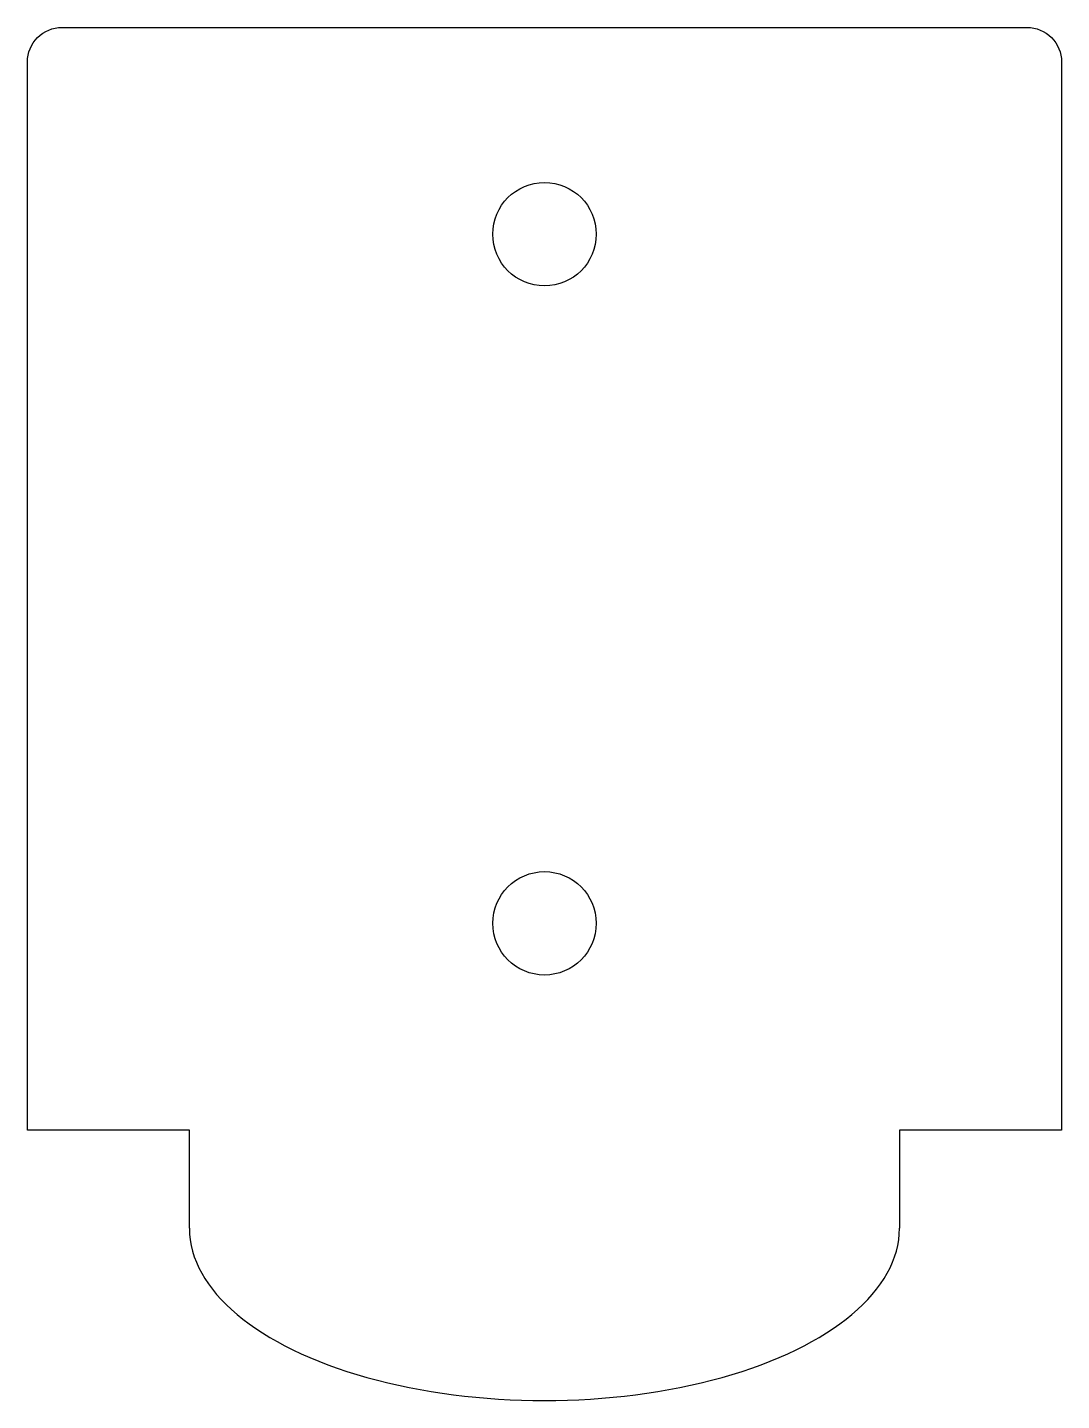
# Model space of a CAD drawing. Header units: millimetres. Extents: x 2855.3 to 2885.3, y 897 to 936.9.
import ezdxf

# ---------------------------------------------------------------- set-up
doc = ezdxf.new("R2010")
doc.units = ezdxf.units.MM

msp = doc.modelspace()

# ---------------------------------------------------------------- linework, layer by layer
msp.add_lwpolyline([(2859.952, 902.035), (2859.952, 904.885), (2855.252, 904.885), (2855.252, 935.885, -0.414214), (2856.252, 936.885), (2870.252, 936.885), (2884.252, 936.885, -0.414214), (2885.252, 935.885), (2885.252, 904.885), (2880.552, 904.885), (2880.552, 902.035)], format="xyb")
for centre in [(2870.252, 930.885), (2870.252, 910.885)]:
    msp.add_circle(centre, 1.5)
msp.add_ellipse((2870.252, 902.035), major_axis=(-10.3, 0), ratio=0.485437, start_param=0, end_param=3.141593)

doc.saveas('drawing.dxf')
